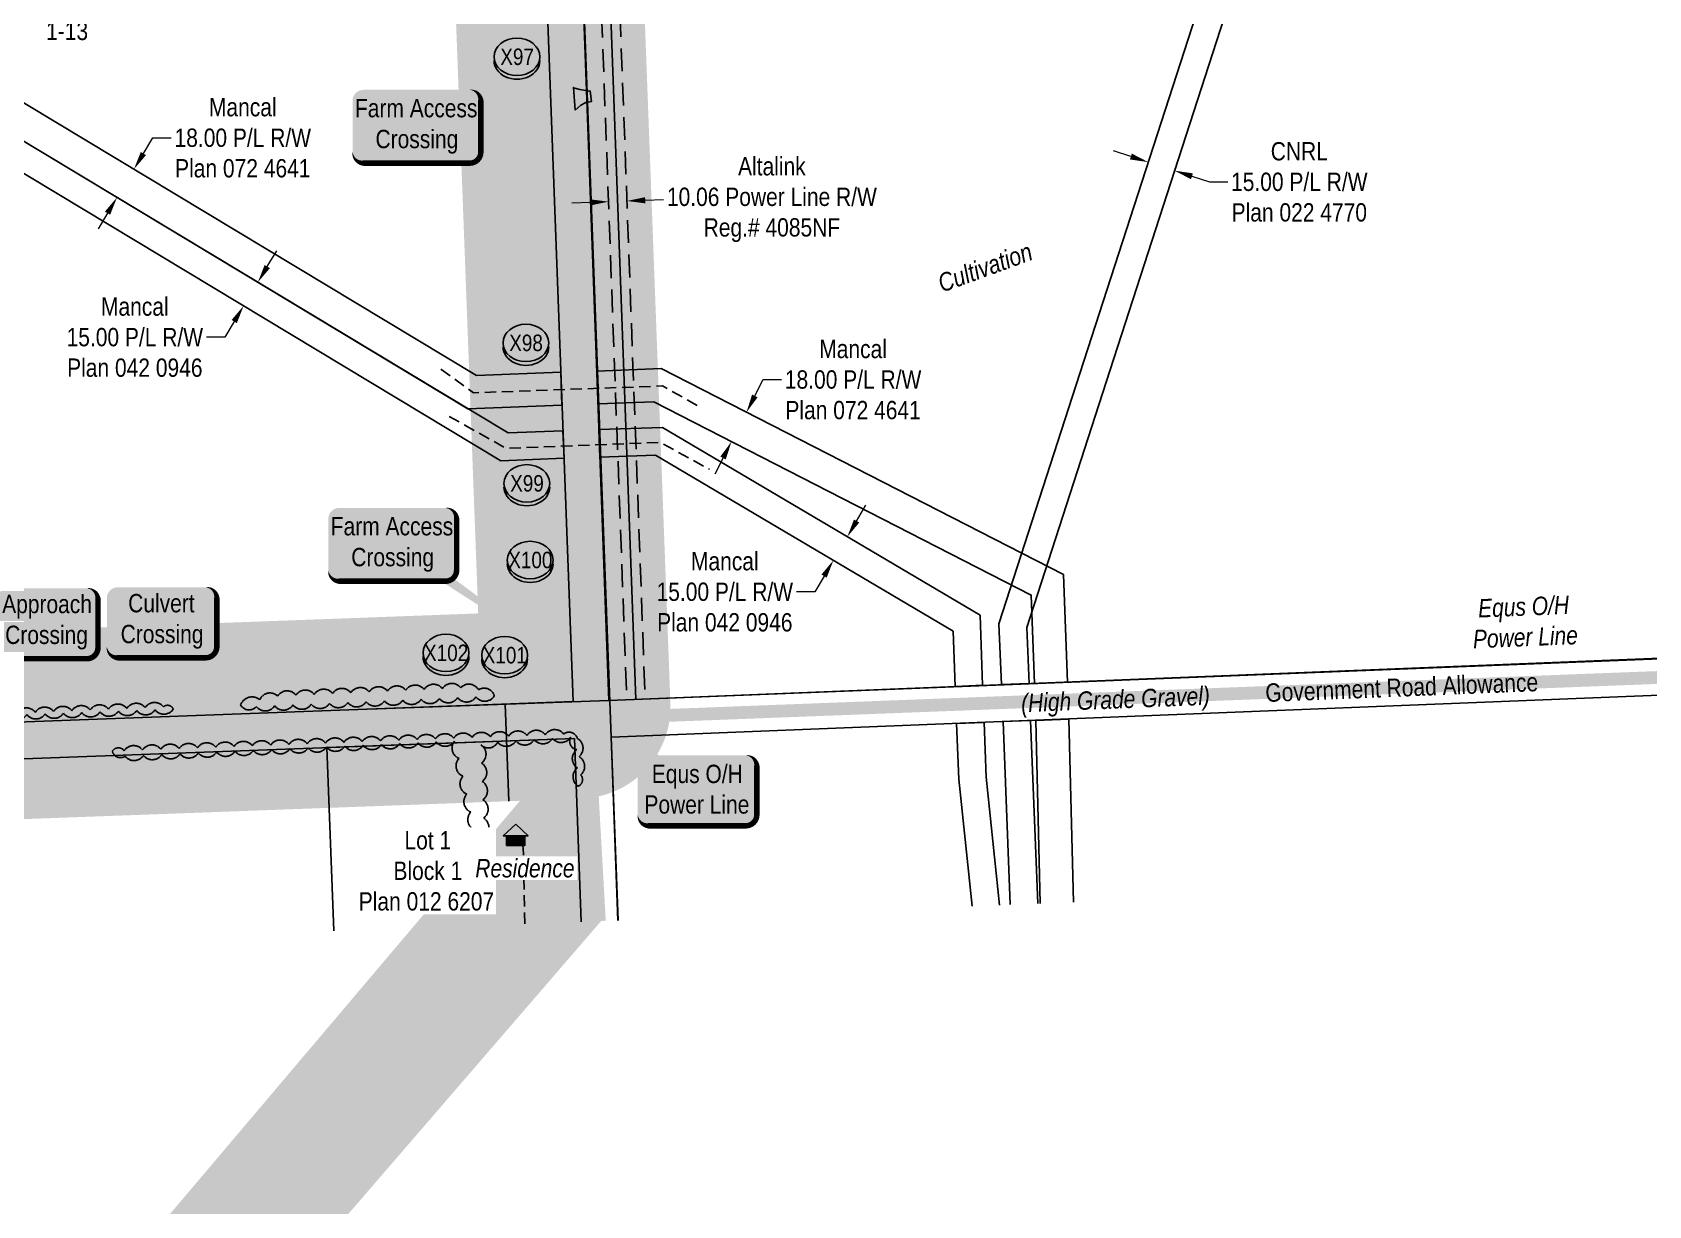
# Model space of a CAD drawing. Extents: x 670596 to 687743, y 5824540 to 5836613.
# Drawn here: x 683205 to 684087, y 5832132 to 5832772 of the extents above; entities that cross this region are included whole.
import ezdxf
from ezdxf.enums import TextEntityAlignment as Align

# ---------------------------------------------------------------- set-up
doc = ezdxf.new("R2010")
doc.units = 0
doc.header["$LTSCALE"] = 5
doc.header["$PDSIZE"] = 0.5
for name, pattern in [('0', [1, 1, 0]), ('foc-FLOWLINE', [3.75, 2.5, -1.25]), ('UG_PIPE', [1.875, 1.25, -0.625])]:
    doc.linetypes.add(name, pattern=pattern)
doc.layers.get('Defpoints').update_dxf_attribs({"color": 9})
for name, color, linetype in [('AS-PIPE-UG', 44, 'UG_PIPE'), ('AS-POWER', 104, 'foc-POWER'), ('AS-POWER-T', 104, 'Continuous'), ('AS-RESIDENCE', 14, 'Continuous'), ('AS-ROADS', 254, 'Continuous'), ('CG-NOTES', 7, 'Continuous'), ('F-EZE', 190, 'foc-FLOWLINE'), ('F-RW', 190, 'Continuous'), ('L-ROAD-T', 7, 'Continuous'), ('L-SEC', 7, 'Continuous'), ('L-TITLEDB', 4, 'Continuous'), ('L-TITLEDB-T', 4, 'Continuous'), ('P-BUFFER-H 30m', 51, 'Continuous'), ('P-CROSSINGS', 250, 'Continuous'), ('P-TEMP-BLOCKS', 250, 'Continuous'), ('T-BUSH', 110, '0')]:
    doc.layers.add(name, color=color, linetype=linetype)
for name, color, linetype, lineweight in [('F-EZE-T', 190, 'Continuous', 9), ('F-RW-T', 190, 'Continuous', 9), ('F-WS-T', 190, 'Continuous', 9), ('T-TEXT', 48, 'Continuous', 18)]:
    doc.layers.add(name, color=color, linetype=linetype, lineweight=lineweight)
doc.layers.add('P-PROPOSED-WL4', color=7, linetype='Continuous', true_color=0x5b5bc8)
doc.styles.add('175L', font='ARIALN.TTF', dxfattribs={"height": 20})
doc.styles.add('80', font='ARIALN.TTF', dxfattribs={"height": 10})
doc.styles.add('80CG', font='ARIALN.TTF', dxfattribs={"height": 10})
doc.styles.add('80L', font='ARIALN.TTF', dxfattribs={"height": 10})
doc.styles.add('80LS', font='ARIALNI.TTF', dxfattribs={"height": 10})
doc.styles.add('Crossing', font='ARIALN.TTF', dxfattribs={"height": 10})
doc.styles.add('foc-LtypeFont', font='ARIALN.TTF', dxfattribs={"height": 7.35})
doc.linetypes.add('foc-POWER', pattern='A,6,-1,["P",foc-LtypeFont,S=0.2,R=0,X=-0.625,Y=-0.75],-1.24,4', length=12.24)
doc.linetypes.add('foc-POWER-NOLINE', pattern='A,0,-4,["P",foc-LtypeFont,S=0.2,R=0,X=-0.625,Y=-0.75],-8.24', length=12.24)
doc.dimstyles.new('Compass 5 000', dxfattribs={"dimscale": 5, "dimtxt": 9, "dimasz": 2, "dimexe": 0.2, "dimexo": 0.0625, "dimgap": 0.5, "dimtad": 0, "dimtih": 1, "dimtoh": 1, "dimzin": 0, "dimdsep": 46, "dimtxsty": '80CG', "dimcen": 0.1, "dimse1": 1, "dimse2": 1, "dimclrd": 256, "dimclrt": 256, "dimaunit": 1, "dimadec": 4, "dimazin": 0, "dimtfac": 0.06, "dimtofl": 0, "dimtmove": 0, "dimatfit": 1, "dimfxl": 0.2, "dimtolj": 1, "dimtzin": 0, "dimlwd": -1, "dimarcsym": 0})

# ---------------------------------------------------------------- blocks, each defined once
blk = doc.blocks.new('*D434')
at = {"layer": 'Defpoints', "color": 0, "transparency": 16777216}
for p in [(683245.25, 5832706.16), (683260.17, 5832697.18), (683235.98, 5832690.76)]:
    blk.add_point(p, dxfattribs=at)
at = {"layer": 'F-RW-T', "transparency": 16777216}
for p, q in [((683265.32, 5832705.75), (683270.48, 5832714.32)), ((683270.48, 5832714.32), (683280.48, 5832714.32)), ((683245.75, 5832673.22), (683240.59, 5832664.65))]:
    blk.add_line(p, q, dxfattribs=at)
for points in [[(683263.9, 5832706.61), (683266.75, 5832704.89), (683260.17, 5832697.18)], [(683244.32, 5832674.07), (683247.18, 5832672.36), (683250.9, 5832681.78)]]:
    blk.add_solid(points, dxfattribs=at)
at = {"layer": 'F-RW-T', "transparency": 16777216, "insert": (683319.57, 5832714.32), "char_height": 10, "attachment_point": 5, "style": '80CG'}
blk.add_mtext('\\A1;Mancal\\P18.00 P/L R/W\\PPlan 072 4641', dxfattribs=at)
blk = doc.blocks.new('*D435')
at = {"layer": 'Defpoints', "color": 0, "transparency": 16777216}
for p in [(683321.17, 5832639.49), (683313.44, 5832626.65), (683320.05, 5832622.67)]:
    blk.add_point(p, dxfattribs=at)
at = {"layer": 'F-RW-T', "transparency": 16777216}
for p, q in [((683332.94, 5832644.08), (683338.1, 5832652.65)), ((683314.89, 5832614.1), (683309.74, 5832605.53)), ((683309.74, 5832605.53), (683299.74, 5832605.53))]:
    blk.add_line(p, q, dxfattribs=at)
for points in [[(683331.51, 5832644.94), (683334.37, 5832643.22), (683327.78, 5832635.51)], [(683313.47, 5832614.96), (683316.32, 5832613.24), (683320.05, 5832622.67)]]:
    blk.add_solid(points, dxfattribs=at)
at = {"layer": 'F-RW-T', "transparency": 16777216, "insert": (683260.65, 5832605.53), "char_height": 10, "attachment_point": 5, "style": '80CG'}
blk.add_mtext('\\A1;Mancal\\P15.00 P/L R/W\\PPlan 042 0946', dxfattribs=at)
blk = doc.blocks.new('*D436')
at = {"layer": 'Defpoints', "color": 0, "transparency": 16777216}
for p in [(683815.98, 5832707.81), (683828.07, 5832696.42), (683830.26, 5832703.18)]:
    blk.add_point(p, dxfattribs=at)
at = {"layer": 'F-RW-T', "transparency": 16777216}
for p, q in [((683804.27, 5832704.13), (683794.76, 5832707.21)), ((683837.59, 5832693.34), (683847.1, 5832690.26)), ((683847.1, 5832690.26), (683857.1, 5832690.26))]:
    blk.add_line(p, q, dxfattribs=at)
for points in [[(683804.79, 5832705.72), (683803.76, 5832702.54), (683813.79, 5832701.05)], [(683838.1, 5832694.93), (683837.07, 5832691.76), (683828.07, 5832696.42)]]:
    blk.add_solid(points, dxfattribs=at)
at = {"layer": 'F-RW-T', "transparency": 16777216, "insert": (683896.19, 5832690.26), "char_height": 10, "attachment_point": 5, "style": '80CG'}
blk.add_mtext('\\A1;CNRL\\P15.00 P/L R/W\\PPlan 022 4770', dxfattribs=at)
blk = doc.blocks.new('*D437')
at = {"layer": 'Defpoints', "color": 0, "transparency": 16777216}
for p in [(683593.04, 5832565.32), (683594.47, 5832564.59), (683584.84, 5832549.3)]:
    blk.add_point(p, dxfattribs=at)
at = {"layer": 'F-RW-T', "transparency": 16777216}
for p, q in [((683599.02, 5832573.5), (683603.58, 5832582.4)), ((683603.58, 5832582.4), (683613.58, 5832582.4)), ((683581.71, 5832539.67), (683577.15, 5832530.77))]:
    blk.add_line(p, q, dxfattribs=at)
for points in [[(683597.54, 5832574.26), (683600.51, 5832572.74), (683594.47, 5832564.59)], [(683580.23, 5832540.43), (683583.19, 5832538.91), (683586.27, 5832548.57)]]:
    blk.add_solid(points, dxfattribs=at)
at = {"layer": 'F-RW-T', "transparency": 16777216, "insert": (683652.66, 5832582.4), "char_height": 10, "attachment_point": 5, "style": '80CG'}
blk.add_mtext('\\A1;Mancal\\P18.00 P/L R/W\\PPlan 072 4641', dxfattribs=at)
blk = doc.blocks.new('*D438')
at = {"layer": 'Defpoints', "color": 0, "transparency": 16777216}
for p in [(683647.78, 5832497.68), (683640.19, 5832484.84), (683641.91, 5832483.82)]:
    blk.add_point(p, dxfattribs=at)
at = {"layer": 'F-RW-T', "transparency": 16777216}
for p, q in [((683654.59, 5832505.27), (683659.68, 5832513.87)), ((683636.82, 5832475.21), (683631.73, 5832466.6)), ((683631.73, 5832466.6), (683621.73, 5832466.6))]:
    blk.add_line(p, q, dxfattribs=at)
for points in [[(683653.16, 5832506.11), (683656.03, 5832504.42), (683649.5, 5832496.66)], [(683635.39, 5832476.06), (683638.26, 5832474.36), (683641.91, 5832483.82)]]:
    blk.add_solid(points, dxfattribs=at)
at = {"layer": 'F-RW-T', "transparency": 16777216, "insert": (683582.65, 5832466.6), "char_height": 10, "attachment_point": 5, "style": '80CG'}
blk.add_mtext('\\A1;Mancal\\P15.00 P/L R/W\\PPlan 042 0946', dxfattribs=at)
blk = doc.blocks.new('*U520')
h = blk.add_hatch(color=255)
edge = h.paths.add_edge_path()
edge.add_line((-26.5, -20), (26.5, -20))
edge.add_arc((26.5, -14), 6, 270, 360)
edge.add_line((32.5, -14), (32.5, 12.5))
edge.add_arc((26.5, 12.5), 6, 0, 90)
edge.add_line((26.5, 18.5), (-26.5, 18.5))
edge.add_arc((-26.5, 12.5), 6, 90, 180)
edge.add_line((-32.5, 12.5), (-32.5, -14))
edge.add_arc((-26.5, -14), 6, 180, 270)
at = {"color": 104, "flags": 128}
blk.add_lwpolyline([(-63.76, 47, 0, 7.5, 0), (0, 0, 0, 0, 0)], format="xyseb", dxfattribs=at)
blk.add_lwpolyline([(-26.5, -20, 3, 3, 0), (26.5, -20, 3, 3, 0.414214), (32.5, -14, 3, 3, 0), (32.5, 12.5, 3, 0, 0.414214), (26.5, 18.5, 0, 0, 0), (-26.5, 18.5, 0, 0, 0.414214), (-32.5, 12.5, 0, 0, 0), (-32.5, -14, 0, 3, 0.414214)], format="xyseb", close=True, dxfattribs=at)
at = {"color": 104, "style": '80'}
blk.add_attdef('ENTER_TEXT_001', (-26.85, -4.92), '', height=10, dxfattribs=at)
blk = doc.blocks.new('*U487')
h = blk.add_hatch(color=254)
edge = h.paths.add_edge_path()
edge.add_line((-24, -20), (24, -20))
edge.add_arc((24, -14), 6, 270, 360)
edge.add_line((30, -14), (30, 12.5))
edge.add_arc((24, 12.5), 6, 0, 90)
edge.add_line((24, 18.5), (-24, 18.5))
edge.add_arc((-24, 12.5), 6, 90, 180)
edge.add_line((-30, 12.5), (-30, -14))
edge.add_arc((-24, -14), 6, 180, 270)
at = {"color": 160, "flags": 128}
blk.add_lwpolyline([(-24, -20, 3, 3, 0), (24, -20, 3, 3, 0.414214), (30, -14, 3, 3, 0), (30, 12.5, 3, 0, 0.414214), (24, 18.5, 0, 0, 0), (-24, 18.5, 0, 0, 0.414214), (-30, 12.5, 0, 0, 0), (-30, -14, 0, 3, 0.414214)], format="xyseb", close=True, dxfattribs=at)
at = {"color": 160, "style": '80'}
blk.add_attdef('ENTER_TEXT_001', (-26.85, -4.92), '', height=10, dxfattribs=at)
blk = doc.blocks.new('*U833')
h = blk.add_hatch(color=59)
edge = h.paths.add_edge_path()
edge.add_line((-21.5, -20), (21.5, -20))
edge.add_arc((21.5, -14), 6, 270, 360)
edge.add_line((27.5, -14), (27.5, 12.5))
edge.add_arc((21.5, 12.5), 6, 0, 90)
edge.add_line((21.5, 18.5), (-21.5, 18.5))
edge.add_arc((-21.5, 12.5), 6, 90, 180)
edge.add_line((-27.5, 12.5), (-27.5, -14))
edge.add_arc((-21.5, -14), 6, 180, 270)
at = {"color": 1, "flags": 128}
blk.add_lwpolyline([(-21.5, -20, 3, 3, 0), (21.5, -20, 3, 3, 0.414214), (27.5, -14, 3, 3, 0), (27.5, 12.5, 3, 0, 0.414214), (21.5, 18.5, 0, 0, 0), (-21.5, 18.5, 0, 0, 0.414214), (-27.5, 12.5, 0, 0, 0), (-27.5, -14, 0, 3, 0.414214)], format="xyseb", close=True, dxfattribs=at)
blk.add_lwpolyline([(-51.37, -56.98, 0, 7.5, 0), (0, 0, 0, 0, 0)], format="xyseb", dxfattribs=at)
at = {"color": 1, "style": '80'}
blk.add_attdef('ENTER_TEXT_001', (-36.68, -4.99), '', height=10, dxfattribs=at)
blk = doc.blocks.new('*D505')
at = {"layer": 'Defpoints', "color": 0, "transparency": 16777216}
for p in [(683519.03, 5832683.1), (683529.08, 5832683.49), (683529.22, 5832679.88)]:
    blk.add_point(p, dxfattribs=at)
at = {"layer": 'F-EZE-T', "transparency": 16777216}
for p, q in [((683509.17, 5832679.11), (683499.18, 5832678.72)), ((683539.21, 5832680.26), (683549.2, 5832680.64))]:
    blk.add_line(p, q, dxfattribs=at)
for points in [[(683509.11, 5832680.77), (683509.24, 5832677.44), (683519.17, 5832679.49)], [(683539.15, 5832681.93), (683539.27, 5832678.59), (683529.22, 5832679.88)]]:
    blk.add_solid(points, dxfattribs=at)
at = {"layer": 'F-EZE-T', "transparency": 16777216, "insert": (683608.34, 5832680.64), "char_height": 10, "attachment_point": 5, "style": '80CG'}
blk.add_mtext('\\A1;Altalink\\P10.06 Power Line R/W\\PReg.# 4085NF', dxfattribs=at)
blk = doc.blocks.new('xing2')
h = blk.add_hatch(color=50)
h.dxf.hatch_style = 1
edge = h.paths.add_edge_path()
edge.add_ellipse((0, 0), major_axis=(-12.5, 0), ratio=0.816297, start_angle=0, end_angle=360)
h = blk.add_hatch(color=250)
h.dxf.hatch_style = 1
edge = h.paths.add_edge_path()
edge.add_ellipse((0, -2.05), major_axis=(-12.5, 0), ratio=0.816297, start_angle=0, end_angle=180)
edge.add_line((12.5, -2.05), (12.5, 0))
edge.add_ellipse((0, 0), major_axis=(-12.5, 0), ratio=0.816297, start_angle=0, end_angle=180, ccw=False)
edge.add_line((-12.5, 0), (-12.5, -2.05))
at = {"color": 250}
blk.add_ellipse((0, 0), major_axis=(-12.5, 0), ratio=0.816297, dxfattribs=at)
blk.add_ellipse((0, -2.05), major_axis=(-12.5, 0), ratio=0.816297, start_param=0, end_param=3.141593, dxfattribs=at)
at = {"color": 250, "style": 'Crossing'}
blk.add_attdef('CROSSING', text='', height=9, dxfattribs=at).set_placement((0.09, 0.02), align=Align.MIDDLE_CENTER)
at = {"color": 250, "style": 'Crossing', "flags": 1}
for tag, p in [('OWNER', (0.09, -12.49)), ('DESCRIPTION', (0.09, -25.77)), ('LOCATION', (0.09, -39.3)), ('DWG_REF', (0.09, -52.84))]:
    blk.add_attdef(tag, text='', height=9, dxfattribs=at).set_placement(p, align=Align.MIDDLE_CENTER)
blk = doc.blocks.new('res_occ')
for points in [[(0.1, 0.89), (-1.26, -0.37), (1.46, -0.37)], [(-0.9, -1.43), (1.1, -1.43), (1.1, -0.37), (-0.9, -0.37)]]:
    blk.add_hatch(color=14).paths.add_polyline_path(points)
at = {"color": 14}
for points in [[(0.1, 0.89), (-1.26, -0.37), (1.46, -0.37)], [(-0.9, -1.43), (1.1, -1.43), (1.1, -0.37), (-0.9, -0.37)]]:
    blk.add_lwpolyline(points, close=True, dxfattribs=at)
blk = doc.blocks.new('*U533')
h = blk.add_hatch(color=71)
edge = h.paths.add_edge_path()
edge.add_line((-29, -21.5), (29, -21.5))
edge.add_arc((29, -15.5), 6, 270, 360)
edge.add_line((35, -15.5), (35, 12.5))
edge.add_arc((29, 12.5), 6, 0, 90)
edge.add_line((29, 18.5), (-29, 18.5))
edge.add_arc((-29, 12.5), 6, 90, 180)
edge.add_line((-35, 12.5), (-35, -15.5))
edge.add_arc((-29, -15.5), 6, 180, 270)
at = {"color": 250, "flags": 128}
blk.add_lwpolyline([(-29, -21.5, 3, 3, 0), (29, -21.5, 3, 3, 0.414214), (35, -15.5, 3, 3, 0), (35, 12.5, 3, 0, 0.414214), (29, 18.5, 0, 0, 0), (-29, 18.5, 0, 0, 0.414214), (-35, 12.5, 0, 0, 0), (-35, -15.5, 0, 3, 0.414214)], format="xyseb", close=True, dxfattribs=at)
at = {"flags": 128}
blk.add_lwpolyline([(69.53, 18.95, 0, 7.5, 0), (0, 0, 0, 0, 0)], format="xyseb", dxfattribs=at)
at = {"color": 250, "style": '80'}
blk.add_attdef('ENTER_TEXT_001', (-34.06, 2.99), '', height=10, dxfattribs=at)
blk = doc.blocks.new('*U534')
h = blk.add_hatch(color=71)
edge = h.paths.add_edge_path()
edge.add_line((-29, -21.5), (29, -21.5))
edge.add_arc((29, -15.5), 6, 270, 360)
edge.add_line((35, -15.5), (35, 12.5))
edge.add_arc((29, 12.5), 6, 0, 90)
edge.add_line((29, 18.5), (-29, 18.5))
edge.add_arc((-29, 12.5), 6, 90, 180)
edge.add_line((-35, 12.5), (-35, -15.5))
edge.add_arc((-29, -15.5), 6, 180, 270)
at = {"color": 250, "flags": 128}
blk.add_lwpolyline([(-29, -21.5, 3, 3, 0), (29, -21.5, 3, 3, 0.414214), (35, -15.5, 3, 3, 0), (35, 12.5, 3, 0, 0.414214), (29, 18.5, 0, 0, 0), (-29, 18.5, 0, 0, 0.414214), (-35, 12.5, 0, 0, 0), (-35, -15.5, 0, 3, 0.414214)], format="xyseb", close=True, dxfattribs=at)
at = {"flags": 128}
blk.add_lwpolyline([(93.45, -64.42, 0, 7.5, 0), (0, 0, 0, 0, 0)], format="xyseb", dxfattribs=at)
at = {"color": 250, "style": '80'}
blk.add_attdef('ENTER_TEXT_001', (-34.06, 2.99), '', height=10, dxfattribs=at)

msp = doc.modelspace()

# ---------------------------------------------------------------- hatches: boundary and pattern name
at = {"layer": 'AS-ROADS'}
h = msp.add_hatch(color=256, dxfattribs=at)
h.dxf.hatch_style = 1
h.paths.add_polyline_path([(683500.968, 5832729.49), (683504.127, 5832732.222), (683506.74, 5832733.619), (683509.899, 5832734.165), (683509.17, 5832739.812), (683503.459, 5832740.662), (683500.117, 5832741.694), (683500.056, 5832741.876)])
h = msp.add_hatch(color=256, dxfattribs=at)
h.dxf.hatch_style = 1
h.paths.add_polyline_path([(682678.285, 5832378.284), (682679.237, 5832371.44), (682678.476, 5832368.778), (682676.859, 5832365.926), (682687.322, 5832365.831), (682684.183, 5832370.964), (682682.661, 5832374.577), (682682.566, 5832377.333), (682682.566, 5832379.045)], flags=16)
h.paths.add_polyline_path([(681464.565, 5832333.37), (681471.954, 5832333.222), (681472.545, 5832327.019), (681474.319, 5832324.36), (681475.206, 5832323.326), (681461.314, 5832321.997), (681462.939, 5832325.394), (681463.974, 5832328.2), (681464.252, 5832330.272), (681464.542, 5832331.722)], flags=16)
h.paths.add_polyline_path([(681048.14, 5832317.983), (681052.253, 5832311.083), (681052.694, 5832307.12), (681062.388, 5832306.826), (681060.185, 5832312.404), (681056.954, 5832317.249), (681056.66, 5832320.038)], flags=16)
edge = h.paths.add_edge_path()
edge.add_line((683515.178, 5832287.041), (683508.934, 5832397.566))
edge.add_line((677284.424, 5825051.076), (677268.886, 5825051.076))
at = {"layer": 'P-BUFFER-H 30m'}
h = msp.add_hatch(color=256, dxfattribs=at)
h.dxf.hatch_style = 1
edge = h.paths.add_edge_path()
edge.add_line((677190.88, 5826034.364), (676987.84, 5826027.225))
edge.add_line((676987.84, 5826027.225), (676988.351, 5826011.208))
edge.add_arc((676938.382, 5826009.615), 49.994, -120.521047, 1.826075, ccw=False)
edge.add_line((676912.993, 5825966.548), (676909.934, 5825968.352))
edge.add_arc((676935.324, 5826011.418), 49.994, 181.826075, 239.478953, ccw=False)
edge.add_line((676885.355, 5826009.825), (676883.222, 5826076.736))
edge.add_arc((676933.19, 5826078.329), 49.994, 92.013805, 181.826075, ccw=False)
edge.add_line((676931.434, 5826128.292), (677186.782, 5826137.271))
edge.add_line((677186.782, 5826137.271), (677172.574, 5826493.957))
edge.add_arc((677222.529, 5826495.947), 49.994, 182.217236, 182.280935, ccw=False)
edge.add_line((677172.572, 5826494.013), (677161.576, 5826778.028))
edge.add_arc((677211.532, 5826779.962), 49.994, 133.32201, 182.217236, ccw=False)
edge.add_line((677177.232, 5826816.333), (677158.55, 5827298.559))
edge.add_line((677158.55, 5827298.559), (677123.328, 5828102.041))
edge.add_line((677123.328, 5828102.041), (677088.029, 5828904.381))
edge.add_arc((677137.974, 5828906.578), 49.994, 92.094528, 182.519115, ccw=False)
edge.add_line((677136.147, 5828956.539), (677941.688, 5828985.999))
edge.add_line((677941.688, 5828985.999), (678795.39, 5829017.43))
edge.add_arc((678838.014, 5828991.303), 49.994, 92.178655, 148.493114, ccw=False)
edge.add_line((678836.113, 5829041.261), (679095.94, 5829051.145))
edge.add_line((679095.94, 5829051.145), (679103.038, 5829053.867))
edge.add_arc((679120.935, 5829007.187), 49.994, 92.18666, 110.977343, ccw=False)
edge.add_line((679119.028, 5829057.144), (679561.069, 5829074.022))
edge.add_arc((679566.877, 5829024.367), 49.994, 92.195397, 96.67124, ccw=False)
edge.add_line((679564.962, 5829074.324), (680316.807, 5829103.147))
edge.add_line((680316.807, 5829103.147), (680289.029, 5829852.071))
edge.add_line((680289.029, 5829852.071), (680264.054, 5830522.758))
edge.add_arc((680314.013, 5830524.619), 49.994, 133.258056, 182.132573, ccw=False)
edge.add_line((680279.753, 5830561.028), (680276.196, 5830656.553))
edge.add_line((680276.196, 5830656.553), (680246.213, 5831460.206))
edge.add_line((680246.213, 5831460.206), (680215.351, 5832284.366))
edge.add_arc((680265.309, 5832286.237), 49.994, 92.148626, 182.144523, ccw=False)
edge.add_line((680263.435, 5832336.196), (681068.877, 5832366.415))
edge.add_line((681068.877, 5832366.415), (681821.401, 5832394.716))
edge.add_line((681821.401, 5832394.716), (681805.598, 5832816.244))
edge.add_arc((681855.557, 5832818.117), 49.994, 143.113192, 182.146882, ccw=False)
edge.add_line((681815.571, 5832848.125), (681834.732, 5832873.657))
edge.add_arc((681874.718, 5832843.649), 49.994, 2.145927, 143.113192, ccw=False)
edge.add_line((681924.677, 5832845.521), (681941.401, 5832399.193))
edge.add_line((681941.401, 5832399.193), (682694.705, 5832426.985))
edge.add_line((682694.705, 5832426.985), (683448.059, 5832454.84))
edge.add_line((683448.059, 5832454.84), (683412.219, 5833411.237))
edge.add_arc((683462.178, 5833413.109), 49.994, 133.562272, 182.146115, ccw=False)
edge.add_line((683427.725, 5833449.336), (683406.047, 5834013.774))
edge.add_line((683406.047, 5834013.774), (683375.916, 5834817.728))
edge.add_line((683375.916, 5834817.728), (683345.977, 5835624.47))
edge.add_arc((683395.936, 5835626.324), 49.994, 92.287428, 182.125311, ccw=False)
edge.add_line((683393.941, 5835676.278), (684197.29, 5835708.367))
edge.add_line((684197.29, 5835708.367), (684908.467, 5835736.78))
edge.add_line((684908.467, 5835736.78), (684942.361, 5835811.073))
edge.add_arc((684987.845, 5835790.323), 49.994, 65.131456, 155.476492, ccw=False)
edge.add_line((685008.869, 5835835.681), (685028.667, 5835826.504))
edge.add_arc((685007.643, 5835781.146), 49.994, -16.068914, 65.131456, ccw=False)
edge.add_line((685055.684, 5835767.308), (685044.658, 5835729.031))
edge.add_line((685044.658, 5835729.031), (685314.688, 5835739.386))
edge.add_arc((685316.604, 5835689.429), 49.994, 34.222356, 92.196177, ccw=False)
edge.add_line((685357.942, 5835717.546), (685598.018, 5835364.582))
edge.add_line((685598.018, 5835364.582), (685834.75, 5835370.452))
edge.add_arc((685835.99, 5835320.474), 49.994, 2.198313, 91.420588, ccw=False)
edge.add_line((685885.947, 5835322.392), (685911.192, 5834664.749))
edge.add_line((685911.192, 5834664.749), (686635.77, 5834691.532))
edge.add_line((686635.77, 5834691.532), (686625.993, 5834943.667))
edge.add_line((686625.993, 5834943.667), (686625.603, 5834953.705))
edge.add_arc((686675.56, 5834955.642), 49.994, 92.288875, 182.220798, ccw=False)
edge.add_line((686673.563, 5835005.596), (687058.366, 5835020.976))
edge.add_arc((687098.555, 5834991.24), 49.994, 92.512715, 143.501535, ccw=False)
edge.add_line((687096.363, 5835041.186), (687099.36, 5835041.317))
edge.add_arc((687101.551, 5834991.372), 49.994, 2.512715, 92.512715, ccw=False)
edge.add_line((687151.497, 5834993.563), (687152.446, 5834971.929))
edge.add_arc((687102.501, 5834969.737), 49.994, -87.487492, 2.512715, ccw=False)
edge.add_line((687104.692, 5834919.791), (687096.429, 5834919.429))
edge.add_arc((687094.238, 5834969.375), 49.994, 272.288873, 272.512507, ccw=False)
edge.add_line((687096.234, 5834919.421), (686730.564, 5834904.805))
edge.add_line((686730.564, 5834904.805), (686741.01, 5834635.46))
edge.add_arc((686691.053, 5834633.523), 49.994, -87.779202, 2.220798, ccw=False)
edge.add_line((686692.991, 5834583.567), (686662.171, 5834582.372))
edge.add_arc((686660.234, 5834632.328), 49.994, 247.182957, 272.220798, ccw=False)
edge.add_line((686640.846, 5834586.246), (686635.568, 5834588.467))
edge.add_line((686635.568, 5834588.467), (685862.114, 5834559.877))
edge.add_arc((685860.267, 5834609.837), 49.994, 182.198313, 272.116949, ccw=False)
edge.add_line((685810.31, 5834607.919), (685785.041, 5835266.201))
edge.add_line((685785.041, 5835266.201), (685571.688, 5835260.91))
edge.add_arc((685570.449, 5835310.888), 49.994, 214.222356, 271.420588, ccw=False)
edge.add_line((685529.111, 5835282.771), (685289.298, 5835635.35))
edge.add_line((685289.298, 5835635.35), (685002.226, 5835624.341))
edge.add_line((685002.226, 5835624.341), (684975.431, 5835623.27))
edge.add_arc((684973.435, 5835673.224), 49.994, 229.837958, 272.287782, ccw=False)
edge.add_line((684941.192, 5835635.018), (684201.401, 5835605.462))
edge.add_line((684201.401, 5835605.462), (683450.853, 5835575.482))
edge.add_line((683450.853, 5835575.482), (683478.831, 5834821.566))
edge.add_line((683478.831, 5834821.566), (683508.96, 5834017.677))
edge.add_line((683508.96, 5834017.677), (683532.192, 5833412.794))
edge.add_arc((683482.235, 5833410.876), 49.994, -46.495355, 2.199485, ccw=False)
edge.add_line((683516.651, 5833374.614), (683552.96, 5832405.714))
edge.add_arc((683503.001, 5832403.842), 49.994, -87.882475, 2.146115, ccw=False)
edge.add_line((683504.848, 5832353.882), (682698.506, 5832324.068))
edge.add_line((682698.506, 5832324.068), (681892.271, 5832294.323))
edge.add_arc((681890.428, 5832344.283), 49.994, 264.056445, 272.112898, ccw=False)
edge.add_arc((681876.342, 5832343.751), 49.994, 272.153947, 280.265865, ccw=False)
edge.add_line((681878.221, 5832293.793), (681072.743, 5832263.5))
edge.add_line((681072.743, 5832263.5), (680320.249, 5832235.268))
edge.add_line((680320.249, 5832235.268), (680349.128, 5831464.053))
edge.add_line((680349.128, 5831464.053), (680379.111, 5830660.389))
edge.add_line((680379.111, 5830660.389), (680384.182, 5830524.23))
edge.add_arc((680334.223, 5830522.37), 49.994, -46.742123, 2.132739, ccw=False)
edge.add_line((680368.483, 5830485.96), (680391.945, 5829855.896))
edge.add_line((680391.945, 5829855.896), (680421.685, 5829054.073))
edge.add_arc((680371.726, 5829052.22), 49.994, -87.804603, 2.124156, ccw=False)
edge.add_line((680373.641, 5829002.263), (679575.799, 5828971.677))
edge.add_arc((679569.977, 5829021.331), 49.994, 272.18666, 276.686638, ccw=False)
edge.add_line((679571.885, 5828971.373), (679131.72, 5828954.566))
edge.add_line((679131.72, 5828954.566), (679124.618, 5828951.844))
edge.add_arc((679106.72, 5828998.524), 49.994, 272.178655, 290.977343, ccw=False)
edge.add_line((679108.621, 5828948.566), (678884.632, 5828940.045))
edge.add_arc((678841.974, 5828966.116), 49.994, 272.108492, 328.568358, ccw=False)
edge.add_line((678843.813, 5828916.156), (677945.465, 5828883.082))
edge.add_line((677945.465, 5828883.082), (677193.263, 5828855.571))
edge.add_line((677193.263, 5828855.571), (677226.216, 5828106.56))
edge.add_line((677226.216, 5828106.56), (677261.444, 5827302.934))
edge.add_arc((677211.498, 5827300.745), 49.994, 2.218614, 2.510029, ccw=False)
edge.add_line((677261.454, 5827302.68), (677281.716, 5826779.679))
edge.add_arc((677231.76, 5826777.743), 49.994, -46.679478, 2.218614, ccw=False)
edge.add_line((677266.06, 5826741.371), (677275.481, 5826498.026))
edge.add_line((677275.481, 5826498.026), (677306.827, 5825711.068))
edge.add_line((677306.827, 5825711.068), (677315.471, 5825699.601))
edge.add_arc((677275.552, 5825669.505), 49.994, 1.988412, 37.013358, ccw=False)
edge.add_line((677325.515, 5825671.239), (677327.417, 5825616.478))
edge.add_arc((677277.453, 5825614.743), 49.994, -88.099944, 1.988412, ccw=False)
edge.add_line((677279.111, 5825564.777), (677258.016, 5825564.077))
edge.add_arc((677256.359, 5825614.043), 49.994, 181.98998, 271.900056, ccw=False)
edge.add_line((677206.395, 5825612.307), (677206.156, 5825619.185))
edge.add_line((677206.156, 5825619.185), (676448.534, 5825593.112))
edge.add_line((676448.534, 5825593.112), (675621.606, 5825565.447))
edge.add_line((675621.606, 5825565.447), (674813.811, 5825535.401))
edge.add_line((674813.811, 5825535.401), (674006.072, 5825504.83))
edge.add_line((674006.072, 5825504.83), (673985.967, 5825504.069))
edge.add_arc((673984.076, 5825554.027), 49.994, 271.847905, 272.16748, ccw=False)
edge.add_line((673985.688, 5825504.06), (673184.703, 5825478.217))
edge.add_line((673184.703, 5825478.217), (672384.069, 5825452.353))
edge.add_line((672384.069, 5825452.353), (672364.028, 5825451.705))
edge.add_line((672364.028, 5825451.705), (671562.255, 5825423.567))
edge.add_line((671562.255, 5825423.567), (671405.716, 5825418.102))
edge.add_line((671405.716, 5825418.102), (671360.474, 5825352.878))
edge.add_line((671360.474, 5825352.878), (671368.43, 5825306.565))
edge.add_line((671368.43, 5825306.565), (671377.864, 5825268.225))
edge.add_line((671377.864, 5825268.225), (671395.798, 5825272.31))
edge.add_arc((671406.901, 5825223.564), 49.994, 6.188841, 102.831332, ccw=False)
edge.add_line((671456.604, 5825228.954), (671457.842, 5825217.538))
edge.add_line((671457.842, 5825217.538), (671465.055, 5825159.957))
edge.add_line((671465.055, 5825159.957), (671491.712, 5825126.618))
edge.add_arc((671452.666, 5825095.397), 49.994, 1.309193, 38.645258, ccw=False)
edge.add_line((671502.646, 5825096.54), (671503.523, 5825058.17))
edge.add_arc((671453.542, 5825057.028), 49.994, -32.601957, 1.309193, ccw=False)
edge.add_line((671495.659, 5825030.091), (671398.31, 5824877.882))
edge.add_arc((671356.193, 5824904.819), 49.994, 193.727388, 327.398043, ccw=False)
edge.add_arc((671355.09, 5824908.662), 49.994, 147.398016, 198.310676, ccw=False)
edge.add_line((671312.974, 5824935.599), (671400.193, 5825071.97))
edge.add_line((671400.193, 5825071.97), (671400.095, 5825076.287))
edge.add_line((671400.095, 5825076.287), (671375.283, 5825107.317))
edge.add_arc((671414.33, 5825138.538), 49.994, 187.140394, 218.645258, ccw=False)
edge.add_line((671364.724, 5825132.324), (671361.401, 5825158.85))
edge.add_line((671361.401, 5825158.85), (671349.952, 5825156.242))
edge.add_arc((671338.849, 5825204.987), 49.994, 193.822991, 282.831332, ccw=False)
edge.add_line((671290.303, 5825193.043), (671268.001, 5825283.686))
edge.add_arc((671319.46, 5825296.347), 52.994, 189.747991, 193.822991, ccw=False)
edge.add_line((671267.231, 5825287.374), (671255.511, 5825355.596))
edge.add_arc((671307.74, 5825364.568), 52.994, 145.253591, 189.747991, ccw=False)
edge.add_line((671264.195, 5825394.772), (671336.235, 5825498.63))
edge.add_arc((671377.314, 5825470.137), 49.994, 91.999391, 145.253591, ccw=False)
edge.add_line((671375.57, 5825520.1), (671558.652, 5825526.492))
edge.add_line((671558.652, 5825526.492), (672360.486, 5825554.632))
edge.add_arc((672362.239, 5825504.669), 49.994, 91.85035, 92.009966, ccw=False)
edge.add_line((672360.625, 5825554.636), (672380.743, 5825555.286))
edge.add_line((672380.743, 5825555.286), (673181.379, 5825581.151))
edge.add_line((673181.379, 5825581.151), (673982.227, 5825606.989))
edge.add_line((673982.227, 5825606.989), (674002.177, 5825607.744))
edge.add_line((674002.177, 5825607.744), (674809.949, 5825638.317))
edge.add_line((674809.949, 5825638.317), (675617.882, 5825668.367))
edge.add_arc((675619.741, 5825618.408), 49.994, 91.916118, 92.130078, ccw=False)
edge.add_line((675618.069, 5825668.374), (676445.042, 5825696.04))
edge.add_line((676445.042, 5825696.04), (677203.317, 5825722.136))
edge.add_line((677203.317, 5825722.136), (677190.88, 5826034.364))
at = {"layer": 'P-PROPOSED-WL4'}
h = msp.add_hatch(color=256, dxfattribs=at)
h.dxf.hatch_style = 1
h.paths.add_polyline_path([(678776.296, 5828963.673), (678841.971, 5828966.182), (678841.125, 5828988.417), (679106.688, 5828998.52), (679121.511, 5829004.203), (679569.887, 5829021.324), (679569.882, 5829021.477), (680371.726, 5829052.22), (680341.986, 5829854.036), (680317.122, 5830521.733), (680334.223, 5830522.37), (680329.152, 5830658.525), (680299.169, 5831462.182), (680268.419, 5832283.352), (681070.864, 5832313.458), (681876.342, 5832343.751), (681858.595, 5832817.167), (681872.038, 5832835.08), (681890.428, 5832344.283), (682696.659, 5832374.028), (683503.001, 5832403.842), (683472.74, 5833211.369), (683442.117, 5834015.03), (683432.361, 5834275.239), (683449.254, 5834275.872), (683428.872, 5834819.712), (683399.237, 5835618.269), (683396.239, 5835618.158), (683425.874, 5834819.601), (683446.144, 5834278.757), (683429.251, 5834278.124), (683439.12, 5834014.917), (683469.906, 5833211.408), (683499.891, 5832406.729), (682696.548, 5832377.025), (681893.313, 5832347.391), (681874.718, 5832843.649), (681855.557, 5832818.117), (681873.232, 5832346.636), (681070.751, 5832316.456), (680265.309, 5832286.237), (680296.172, 5831462.07), (680326.155, 5830658.414), (680331.114, 5830525.256), (680314.013, 5830524.619), (680338.988, 5829853.924), (680368.617, 5829055.102), (679566.787, 5829024.36), (679566.792, 5829024.207), (679120.901, 5829007.182), (679106.077, 5829001.498), (678838.014, 5828991.3), (678838.86, 5828969.065), (678776.238, 5828966.688)])

# ---------------------------------------------------------------- linework, layer by layer
at = {"layer": 'AS-PIPE-UG', "flags": 128}
for points in [[(683427.599, 5832588.057), (683445.526, 5832575.211), (683548.691, 5832578.93), (683570, 5832566.929)], [(683432.165, 5832562.366), (683463.115, 5832544.956), (683547.507, 5832548.168), (683574.228, 5832533.463)], [(683473.494, 5832285.501), (683472.631, 5832326.986), (683471.326, 5832331.687), (683467.332, 5832332.682)]]:
    msp.add_lwpolyline(points, dxfattribs=at)
at = {"layer": 'AS-POWER', "flags": 128}
for points in [[(683524.424, 5832287.382), (683520.575, 5832387.296), (683489.869, 5833212.1), (683459.001, 5834015.805), (683402.431, 5835532.088)], [(683504.639, 5833212.642), (683534.161, 5832407.924)], [(683464.742, 5832352.474), (683462.786, 5832405.357)]]:
    msp.add_lwpolyline(points, dxfattribs=at)
at = {"layer": 'AS-POWER', "linetype": 'foc-POWER-NOLINE', "flags": 128}
msp.add_lwpolyline([(683387.891, 5832402.588), (683519.391, 5832407.382), (684419.01, 5832442.98)], dxfattribs=at)
at = {"layer": 'AS-ROADS', "flags": 128}
for points, const_width in [([(683382.94, 5835722.572), (683387.224, 5835631.895), (683433.222, 5834416.137), (683459.711, 5833731.661), (683492.251, 5832911.333), (683511.05, 5832397.649)], 6.999), ([(684419.401, 5832432.438), (683511.05, 5832397.649), (682681.79, 5832364.991), (681881.991, 5832336.216), (680148.64, 5832271.82)], 6.999), ([(683515.178, 5832287.041), (683508.934, 5832397.566)], 4.999)]:
    msp.add_lwpolyline(points, dxfattribs=dict(at, const_width=const_width))
msp.add_lwpolyline([(683500.968, 5832729.49), (683504.127, 5832732.222), (683506.74, 5832733.619), (683509.899, 5832734.165), (683509.17, 5832739.812), (683503.459, 5832740.662), (683500.117, 5832741.694), (683500.056, 5832741.876)], close=True, dxfattribs=at)
at = {"layer": 'F-EZE', "flags": 128}
for points in [[(683499.613, 5833212.457), (683529.135, 5832407.739)], [(683509.665, 5833212.826), (683539.187, 5832408.108)]]:
    msp.add_lwpolyline(points, dxfattribs=at)
at = {"layer": 'F-RW', "flags": 128}
for points in [[(683908.965, 5832946.217), (683788.722, 5832574.91), (683747.395, 5832447.087), (683748.693, 5832416.594), (683733.686, 5832416.009), (683732.283, 5832449.156), (683774.431, 5832579.519), (683894.669, 5832950.796)], [(683151.555, 5832762.538), (683447.094, 5832584.7), (683493.116, 5832586.432), (683493.787, 5832568.45), (683442.425, 5832566.508), (683152.37, 5832741.077)], [(683131.959, 5832735.873), (683460.459, 5832538.159), (683494.947, 5832539.481), (683494.312, 5832554.397), (683464.359, 5832553.321), (683139.727, 5832748.691)], [(683751.704, 5832416.675), (683749.905, 5832464.821), (683543.862, 5832570.278), (683513.458, 5832569.119), (683512.797, 5832587.105), (683547.877, 5832588.441), (683767.495, 5832476.031), (683769.681, 5832417.387)], [(683708.291, 5832415.024), (683707.328, 5832445.145), (683544.837, 5832541.208), (683514.519, 5832540.16), (683513.972, 5832555.104), (683548.583, 5832556.32), (683721.977, 5832453.813), (683723.282, 5832415.628)]]:
    msp.add_lwpolyline(points, close=True, dxfattribs=at)
for points in [[(683732.628, 5832295.732), (683725.309, 5832365.443), (683724.121, 5832395.345), (683709.126, 5832394.803), (683710.343, 5832364.342), (683717.626, 5832295.13)], [(683753.416, 5832296.565), (683749.479, 5832396.391), (683734.484, 5832395.797), (683738.451, 5832295.965)], [(683772.952, 5832297.349), (683770.443, 5832397.197), (683752.461, 5832396.481), (683754.825, 5832296.622)]]:
    msp.add_lwpolyline(points, dxfattribs=at)
at = {"layer": 'L-SEC', "flags": 128}
for points in [[(683499.891, 5832406.729), (683469.906, 5833211.408)], [(683489.869, 5833212.1), (683519.391, 5832407.382)], [(684319.104, 5832439.445), (683519.391, 5832407.382)], [(683520.575, 5832387.296), (684319.831, 5832419.348)], [(682696.548, 5832377.025), (683499.891, 5832406.729)], [(683500.645, 5832386.632), (682697.305, 5832356.919)], [(683500.645, 5832386.632), (683504.337, 5832286.64)], [(683520.575, 5832387.296), (683524.277, 5832287.377)]]:
    msp.add_lwpolyline(points, dxfattribs=at)
at = {"layer": 'L-TITLEDB', "flags": 128}
for points in [[(683369.232, 5832281.65), (683365.418, 5832381.742), (683500.645, 5832386.632)], [(683500.645, 5832386.632), (683504.333, 5832286.64)]]:
    msp.add_lwpolyline(points, dxfattribs=at)
at = {"layer": 'T-BUSH', "flags": 128}
for points in [[(683318.412, 5832404.896, 0.5205671), (683326.97, 5832404.019, 0.5205671), (683336.959, 5832404.462, 0.5205671), (683346.948, 5832404.904, 0.5205671), (683356.937, 5832405.346, 0.5205671), (683366.926, 5832405.788, 0.5205671), (683376.915, 5832406.23, 0.5205671), (683386.904, 5832406.672, 0.5205671), (683396.893, 5832407.114, 0.5205671), (683406.882, 5832407.556, 0.5205671), (683416.871, 5832407.998, 0.5205671), (683426.86, 5832408.44, 0.5205671), (683436.849, 5832408.882, 0.5205671), (683446.838, 5832409.324, 0.5205671), (683456.827, 5832409.766, 0.5205671), (683448.228, 5832413.127, 0.5205671), (683438.488, 5832414.265, 0.5205671), (683428.5, 5832413.816, 0.5205671), (683418.511, 5832413.368, 0.5205671), (683408.522, 5832412.919, 0.5205671), (683398.534, 5832412.47, 0.5205671), (683388.545, 5832412.022, 0.5205671), (683378.556, 5832411.573, 0.5205671), (683368.568, 5832411.124, 0.5205671), (683358.579, 5832410.676, 0.5205671), (683348.59, 5832410.227, 0.5205671), (683338.601, 5832409.778, 0.5205671), (683328.855, 5832407.813, 0.5205671)], [(683172.681, 5832399.496, 0.5205671), (683181.725, 5832398.923, 0.5205671), (683191.717, 5832399.296, 0.5205671), (683201.709, 5832399.669, 0.5205671), (683211.701, 5832400.041, 0.5205671), (683221.692, 5832400.414, 0.5205671), (683231.684, 5832400.787, 0.5205671), (683241.676, 5832401.16, 0.5205671), (683251.668, 5832401.532, 0.5205671), (683261.66, 5832401.905, 0.5205671), (683271.651, 5832402.278, 0.5205671), (683281.643, 5832402.65, 0.5205671), (683276.26, 5832403.861, 0.5205671), (683266.27, 5832403.44, 0.5205671), (683256.28, 5832403.019, 0.5205671), (683246.29, 5832402.598, 0.5205671), (683236.3, 5832402.177, 0.5205671), (683226.31, 5832401.756, 0.5205671), (683216.32, 5832401.335, 0.5205671), (683206.33, 5832400.914, 0.5205671), (683196.34, 5832400.493, 0.5205671), (683186.351, 5832400.072, 0.5205671)], [(683248.341, 5832379.706, 0.5205671), (683255.386, 5832376.951, 0.5205671), (683265.374, 5832377.408, 0.5205671), (683275.362, 5832377.865, 0.5205671), (683285.351, 5832378.321, 0.5205671), (683295.339, 5832378.778, 0.5205671), (683305.327, 5832379.235, 0.5205671), (683315.316, 5832379.692, 0.5205671), (683325.304, 5832380.148, 0.5205671), (683335.292, 5832380.605, 0.5205671), (683345.281, 5832381.062, 0.5205671), (683355.269, 5832381.519, 0.5205671), (683365.257, 5832381.976, 0.5205671), (683375.246, 5832382.432, 0.5205671), (683385.234, 5832382.889, 0.5205671), (683395.222, 5832383.346, 0.5205671), (683405.211, 5832383.803, 0.5205671), (683415.199, 5832384.259, 0.5205671), (683425.187, 5832384.716, 0.5205671), (683435.176, 5832385.173, 0.5205671), (683437.595, 5832375.781, 0.5205671), (683439.725, 5832366.011, 0.5205671), (683441.855, 5832356.242, 0.5205671), (683443.985, 5832346.473, 0.5205671), (683446.115, 5832336.704, 0.5205671), (683451.436, 5832333.221, 0.5205671), (683451.054, 5832343.213, 0.5205671), (683450.672, 5832353.204, 0.5205671), (683450.291, 5832363.196, 0.5205671), (683449.909, 5832373.187, 0.5205671), (683449.528, 5832383.179, 0.5205671), (683458.669, 5832384.615, 0.5205671), (683468.644, 5832385.303, 0.5205671), (683478.619, 5832385.99, 0.5205671), (683488.594, 5832386.678, 0.5205671), (683498.569, 5832387.365, 0.5205671), (683501.823, 5832380.549, 0.5205671), (683502.234, 5832370.559, 0.5205671), (683502.645, 5832360.569, 0.5205671), (683503.987, 5832366.748, 0.5205671), (683503.101, 5832376.708, 0.5205671), (683502.215, 5832386.667, 0.5205671), (683494.662, 5832389.057, 0.5205671), (683484.671, 5832388.678, 0.5205671), (683474.679, 5832388.298, 0.5205671), (683464.687, 5832387.919, 0.5205671), (683454.696, 5832387.54, 0.5205671), (683444.704, 5832387.161, 0.5205671), (683434.713, 5832386.781, 0.5205671), (683424.721, 5832386.402, 0.5205671), (683414.73, 5832386.023, 0.5205671), (683404.738, 5832385.643, 0.5205671), (683394.746, 5832385.264, 0.5205671), (683384.755, 5832384.885, 0.5205671), (683374.763, 5832384.505, 0.5205671), (683364.772, 5832384.126, 0.5205671), (683354.78, 5832383.747, 0.5205671), (683344.789, 5832383.368, 0.5205671), (683334.797, 5832382.988, 0.5205671), (683324.806, 5832382.609, 0.5205671), (683314.814, 5832382.23, 0.5205671), (683304.822, 5832381.85, 0.5205671), (683294.831, 5832381.471, 0.5205671), (683284.839, 5832381.092, 0.5205671), (683274.848, 5832380.713, 0.5205671), (683264.856, 5832380.333, 0.5205671), (683254.865, 5832379.954, 0.5205671)]]:
    msp.add_lwpolyline(points, format="xyb", close=True, dxfattribs=at)

# ---------------------------------------------------------------- block references
at = {"layer": 'AS-POWER-T'}
ref = msp.add_blockref('*U520', (683567.614, 5832358.969), dxfattribs=dict(at, xscale=0.9996940109100588, yscale=0.9996940109100588, zscale=0.9996940109100588))
ref.add_attrib('ENTER_TEXT_001', 'Equs O/H', (683542.813, 5832362.295), dxfattribs={"layer": '0', "color": 104, "height": 9.9969, "style": '80'})
ref.add_attrib('ENTER_TEXT_002', 'Power Line', (683538.779, 5832345.633), dxfattribs={"layer": '0', "color": 104, "height": 9.9969, "style": '80'})
at = {"layer": 'CG-NOTES'}
ref = msp.add_blockref('*U833', (683213.05, 5832450.112), dxfattribs=dict(at, xscale=0.998822180558433, yscale=0.998822180558433, zscale=0.998822180558433))
ref.add_attrib('ENTER_TEXT_001', 'Approach', (683188.26, 5832455.001), dxfattribs={"layer": '0', "color": 1, "height": 9.9882, "style": '80'})
ref.add_attrib('ENTER_TEXT_002', 'Crossing', (683189.905, 5832438.177), dxfattribs={"layer": '0', "color": 1, "height": 9.9882, "style": '80'})
ref = msp.add_blockref('*U487', (683275.393, 5832450.649), dxfattribs=dict(at, xscale=0.9998710000250061, yscale=0.9998710000250061, zscale=0.9998710000250061))
ref.add_attrib('ENTER_TEXT_001', 'Culvert', (683257.015, 5832455.451), dxfattribs={"layer": '0', "color": 160, "height": 9.9987, "style": '80'})
ref.add_attrib('ENTER_TEXT_002', 'Crossing', (683252.92, 5832438.609), dxfattribs={"layer": '0', "color": 160, "height": 9.9987, "style": '80'})
at = {"layer": 'P-CROSSINGS', "xscale": 0.9997520153760012, "yscale": 0.9997520153760012, "zscale": 0.9997520153760012}
for p, values in [((683469.21, 5832758.537), {'CROSSING': 'X97'}), ((683474.086, 5832602.433), {'CROSSING': 'X98'}), ((683474.608, 5832525.812), {'CROSSING': 'X99'}), ((683476.428, 5832483.981), {'CROSSING': 'X100'}), ((683430.468, 5832433.311), {'CROSSING': 'X102'}), ((683462.482, 5832432.045), {'CROSSING': 'X101'})]:
    msp.add_blockref('xing2', p, dxfattribs=at).add_auto_attribs(values)
at = {"layer": 'P-TEMP-BLOCKS'}
ref = msp.add_blockref('*U533', (683414.471, 5832722.024), dxfattribs=at)
ref.add_attrib('ENTER_TEXT_001', 'Farm Access', (683380.791, 5832725.527), dxfattribs={"layer": '0', "color": 250, "height": 10, "style": '80'})
ref.add_attrib('ENTER_TEXT_002', 'Crossing', (683391.995, 5832708.683), dxfattribs={"layer": '0', "color": 250, "height": 10, "style": '80'})
ref = msp.add_blockref('*U534', (683401.258, 5832493.916), dxfattribs=at)
ref.add_attrib('ENTER_TEXT_001', 'Farm Access', (683367.578, 5832497.418), dxfattribs={"layer": '0', "color": 250, "height": 10, "style": '80'})
ref.add_attrib('ENTER_TEXT_002', 'Crossing', (683378.782, 5832480.574), dxfattribs={"layer": '0', "color": 250, "height": 10, "style": '80'})

# ---------------------------------------------------------------- texts
at = {"layer": 'AS-POWER-T', "insert": (683989.746, 5832462.437), "char_height": 9.99876, "attachment_point": 1, "rotation": 2.295938, "style": '175L'}
msp.add_mtext_dynamic_manual_height_columns('\\pi3.8218;{\\fArial Narrow|b0|i1|c0|p34;Equs O/H\\P\\pi0.32976;Power Line}', width=57.1191, gutter_width=100, heights=[0], dxfattribs=at)
at = {"layer": 'F-WS-T', "insert": (683201.462, 5832794.333), "char_height": 9.99876, "attachment_point": 1, "style": '175L'}
msp.add_mtext_dynamic_manual_height_columns('\\pi3.7112;Mancal\\P\\pi10.757;1-13', width=42.66358, gutter_width=100, heights=[0], dxfattribs=at)
at = {"layer": 'L-ROAD-T', "style": '80L'}
msp.add_text('Government Road Allowance', height=9.99876, rotation=2.296462, dxfattribs=at).set_placement((683952.073, 5832414.495), align=Align.MIDDLE_CENTER)
at = {"layer": 'T-TEXT', "style": '80LS'}
for s, rotation, p in [('Cultivation', 20, (683724.675, 5832643.676)), ('(High Grade Gravel)', 2.296462, (683795.853, 5832407.956))]:
    msp.add_text(s, height=9.99876, rotation=rotation, dxfattribs=at).set_placement(p, align=Align.MIDDLE_CENTER)

# ---------------------------------------------------------------- dimensions: what is measured, and where the dimension line sits
at = {"layer": 'F-EZE-T'}
dim = msp.add_aligned_dim(p1=(683519.027, 5832683.102), p2=(683529.078, 5832683.488), distance=-3.614, text='Altalink\\P10.06 Power Line R/W\\PReg.# 4085NF', dimstyle='Compass 5 000', dxfattribs=at)
dim.commit()
dim.dimension.update_dxf_attribs({"geometry": '*D505', "text_midpoint": (683608.343, 5832680.644)})
at = {"layer": 'F-RW-T'}
for p1, p2, distance, text, picture, middle in [((683235.981, 5832690.763), (683245.246, 5832706.16), -17.416, 'Mancal\\P18.00 P/L R/W\\PPlan 072 4641', '*D434', (683319.566, 5832714.317)), ((683815.977, 5832707.807), (683830.261, 5832703.181), -7.104, 'CNRL\\P15.00 P/L R/W\\PPlan 022 4770', '*D436', (683896.186, 5832690.262)), ((683321.171, 5832639.494), (683313.438, 5832626.647), 7.717, 'Mancal\\P15.00 P/L R/W\\PPlan 042 0946', '*D435', (683260.65, 5832605.531)), ((683584.845, 5832549.302), (683593.044, 5832565.322), -1.597, 'Mancal\\P18.00 P/L R/W\\PPlan 072 4641', '*D437', (683652.664, 5832582.398)), ((683647.777, 5832497.679), (683640.186, 5832484.839), 2.005, 'Mancal\\P15.00 P/L R/W\\PPlan 042 0946', '*D438', (683582.647, 5832466.602))]:
    dim = msp.add_aligned_dim(p1=p1, p2=p2, distance=distance, text=text, dimstyle='Compass 5 000', dxfattribs=at)
    dim.commit()
    dim.dimension.update_dxf_attribs({"geometry": picture, "text_midpoint": middle})

# ---------------------------------------------------------------- next in the draw order: texts
at = {"layer": 'L-TITLEDB-T', "insert": (683382.373, 5832336.099), "char_height": 10, "attachment_point": 1, "style": '175L', "bg_fill": 3, "box_fill_scale": 1.2, "bg_fill_color": 256, "bg_fill_transparency": 0}
msp.add_mtext_dynamic_manual_height_columns('\\pi25.452;Lot 1\\P\\pi19.422;Block 1\\P\\pi0.48997;Plan 012 6207', width=73.44925, gutter_width=100, heights=[0], dxfattribs=at)

# ---------------------------------------------------------------- next in the draw order: block references
at = {"layer": 'AS-RESIDENCE', "xscale": 5, "yscale": 5, "zscale": 5}
msp.add_blockref('res_occ', (683468.023, 5832335.381), dxfattribs=at)

# ---------------------------------------------------------------- next in the draw order: texts
at = {"layer": 'AS-RESIDENCE', "insert": (683473.545, 5832320.834), "char_height": 9.9988, "width": 54.12016, "attachment_point": 2, "style": '80LS', "bg_fill": 3, "box_fill_scale": 1.15, "bg_fill_color": 256, "bg_fill_true_color": 256, "bg_fill_transparency": 0}
msp.add_mtext('Residence', dxfattribs=at)

doc.saveas('drawing.dxf')
